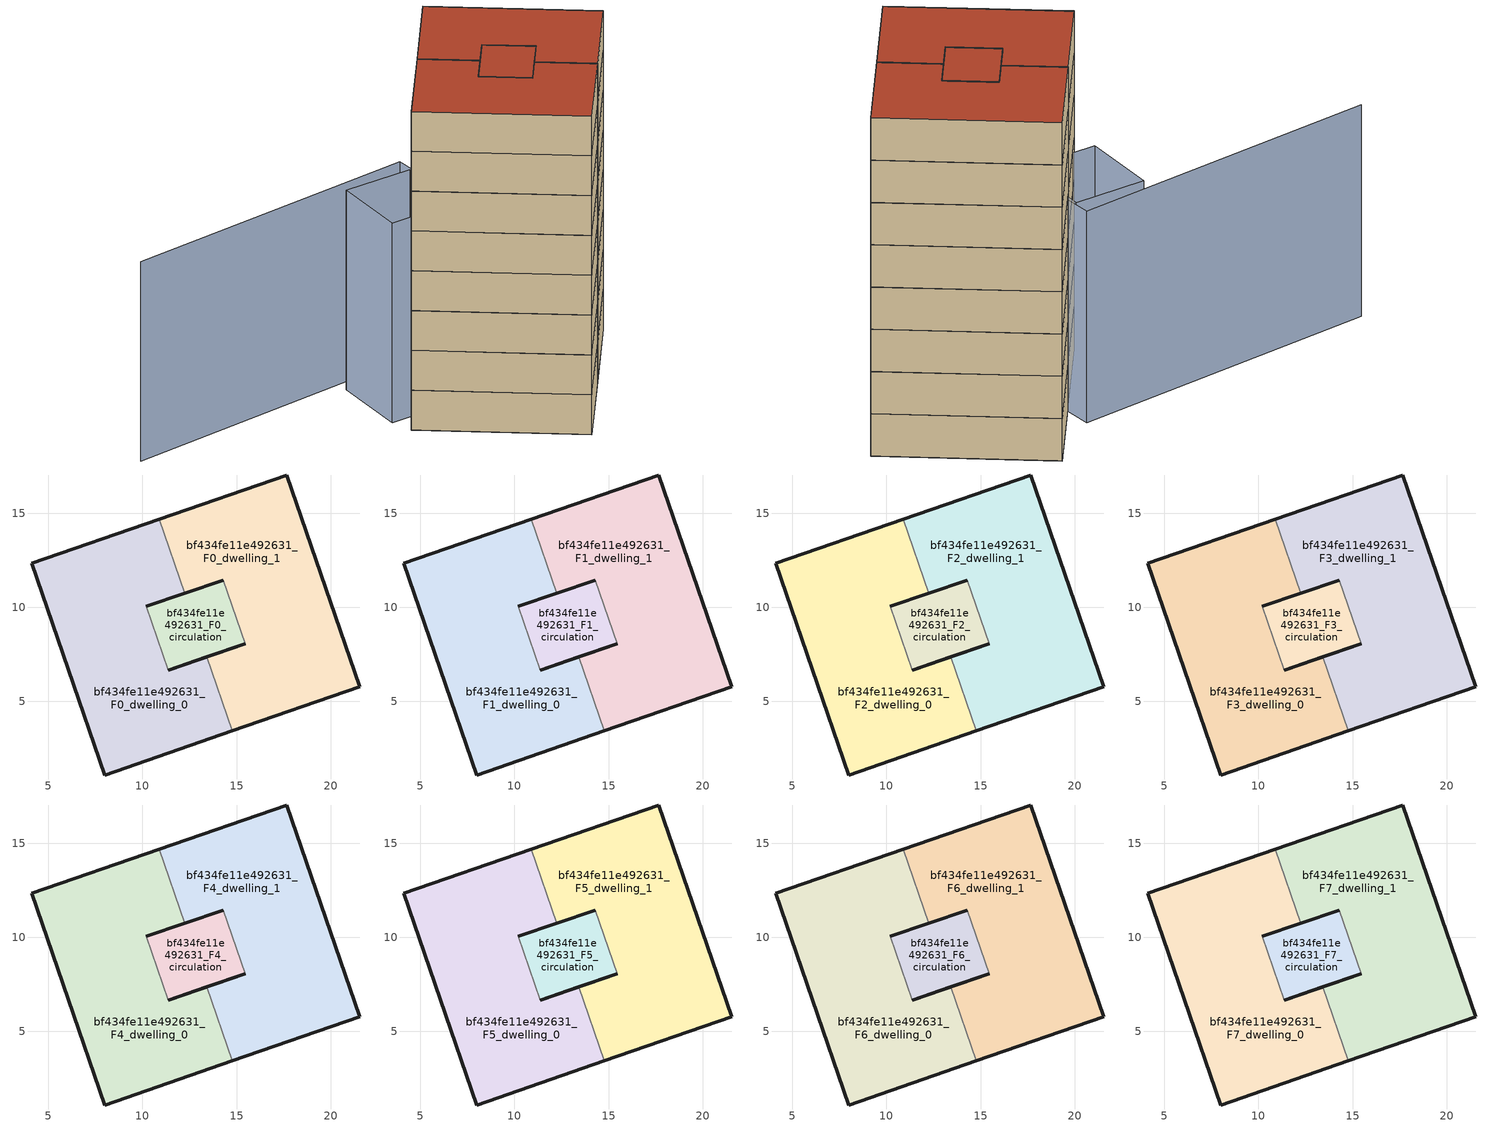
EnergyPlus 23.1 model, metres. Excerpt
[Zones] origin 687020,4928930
bf434fe11e492631_F0_dwelling_0
 floor ground (EU_floor_Construction): 14.78,3.43 13.42,7.37 11.38,6.67 10.21,10.05 12.25,10.75 10.89,14.69 4.11,12.34 8,1.09 z0
 wall outside (EU_wall_Construction): 12.25,10.75 10.21,10.05 / 11.38,6.67 13.42,7.37 / 14.78,3.43 8,1.09 4.11,12.34 10.89,14.69 z0:3
 wall to bf434fe11e492631_F0_dwelling_1 (EU_wall_Construction): 10.89,14.69 12.25,10.75 / 13.42,7.37 14.78,3.43 z0:3
 wall to bf434fe11e492631_F0_circulation (EU_wall_Construction): 10.21,10.05 11.38,6.67 z0:3
bf434fe11e492631_F0_dwelling_1
 floor ground (EU_floor_Construction): 21.56,5.78 17.67,17.03 10.89,14.69 12.25,10.75 14.28,11.45 15.45,8.08 13.42,7.37 14.78,3.43 z0
 wall outside (EU_wall_Construction): 13.42,7.37 15.45,8.08 / 14.28,11.45 12.25,10.75 / 10.89,14.69 17.67,17.03 21.56,5.78 14.78,3.43 z0:3
 wall to bf434fe11e492631_F0_circulation (EU_wall_Construction): 15.45,8.08 14.28,11.45 z0:3
bf434fe11e492631_F0_circulation
 floor ground (EU_floor_Construction): 15.45,8.08 14.28,11.45 10.21,10.05 11.38,6.67 z0
 wall outside (EU_wall_Construction): 10.21,10.05 14.28,11.45 / 15.45,8.08 11.38,6.67 z0:3
bf434fe11e492631_F1_dwelling_0
 floor to bf434fe11e492631_F0_dwelling_0 (EU_floor_Construction): 14.78,3.43 13.42,7.37 11.38,6.67 10.21,10.05 12.25,10.75 10.89,14.69 4.11,12.34 8,1.09 z3
 wall outside (EU_wall_Construction): 12.25,10.75 10.21,10.05 / 11.38,6.67 13.42,7.37 / 14.78,3.43 8,1.09 4.11,12.34 10.89,14.69 z3:6
 wall to bf434fe11e492631_F1_dwelling_1 (EU_wall_Construction): 10.89,14.69 12.25,10.75 / 13.42,7.37 14.78,3.43 z3:6
 wall to bf434fe11e492631_F1_circulation (EU_wall_Construction): 10.21,10.05 11.38,6.67 z3:6
bf434fe11e492631_F1_dwelling_1
 floor to bf434fe11e492631_F0_dwelling_1 (EU_floor_Construction): 21.56,5.78 17.67,17.03 10.89,14.69 12.25,10.75 14.28,11.45 15.45,8.08 13.42,7.37 14.78,3.43 z3
 wall outside (EU_wall_Construction): 13.42,7.37 15.45,8.08 / 14.28,11.45 12.25,10.75 / 10.89,14.69 17.67,17.03 21.56,5.78 14.78,3.43 z3:6
 wall to bf434fe11e492631_F1_circulation (EU_wall_Construction): 15.45,8.08 14.28,11.45 z3:6
bf434fe11e492631_F1_circulation
 floor to bf434fe11e492631_F0_circulation (EU_floor_Construction): 15.45,8.08 14.28,11.45 10.21,10.05 11.38,6.67 z3
 wall outside (EU_wall_Construction): 10.21,10.05 14.28,11.45 / 15.45,8.08 11.38,6.67 z3:6
bf434fe11e492631_F2_dwelling_0
 floor to bf434fe11e492631_F1_dwelling_0 (EU_floor_Construction): 14.78,3.43 13.42,7.37 11.38,6.67 10.21,10.05 12.25,10.75 10.89,14.69 4.11,12.34 8,1.09 z6
 wall outside (EU_wall_Construction): 12.25,10.75 10.21,10.05 / 11.38,6.67 13.42,7.37 / 14.78,3.43 8,1.09 4.11,12.34 10.89,14.69 z6:9
 wall to bf434fe11e492631_F2_dwelling_1 (EU_wall_Construction): 10.89,14.69 12.25,10.75 / 13.42,7.37 14.78,3.43 z6:9
 wall to bf434fe11e492631_F2_circulation (EU_wall_Construction): 10.21,10.05 11.38,6.67 z6:9
bf434fe11e492631_F2_dwelling_1
 floor to bf434fe11e492631_F1_dwelling_1 (EU_floor_Construction): 21.56,5.78 17.67,17.03 10.89,14.69 12.25,10.75 14.28,11.45 15.45,8.08 13.42,7.37 14.78,3.43 z6
 wall outside (EU_wall_Construction): 13.42,7.37 15.45,8.08 / 14.28,11.45 12.25,10.75 / 10.89,14.69 17.67,17.03 21.56,5.78 14.78,3.43 z6:9
 wall to bf434fe11e492631_F2_circulation (EU_wall_Construction): 15.45,8.08 14.28,11.45 z6:9
bf434fe11e492631_F2_circulation
 floor to bf434fe11e492631_F1_circulation (EU_floor_Construction): 15.45,8.08 14.28,11.45 10.21,10.05 11.38,6.67 z6
 wall outside (EU_wall_Construction): 10.21,10.05 14.28,11.45 / 15.45,8.08 11.38,6.67 z6:9
bf434fe11e492631_F3_dwelling_0
 floor to bf434fe11e492631_F2_dwelling_0 (EU_floor_Construction): 14.78,3.43 13.42,7.37 11.38,6.67 10.21,10.05 12.25,10.75 10.89,14.69 4.11,12.34 8,1.09 z9
 wall outside (EU_wall_Construction): 12.25,10.75 10.21,10.05 / 11.38,6.67 13.42,7.37 / 14.78,3.43 8,1.09 4.11,12.34 10.89,14.69 z9:12
 wall to bf434fe11e492631_F3_dwelling_1 (EU_wall_Construction): 10.89,14.69 12.25,10.75 / 13.42,7.37 14.78,3.43 z9:12
 wall to bf434fe11e492631_F3_circulation (EU_wall_Construction): 10.21,10.05 11.38,6.67 z9:12
bf434fe11e492631_F3_dwelling_1
 floor to bf434fe11e492631_F2_dwelling_1 (EU_floor_Construction): 21.56,5.78 17.67,17.03 10.89,14.69 12.25,10.75 14.28,11.45 15.45,8.08 13.42,7.37 14.78,3.43 z9
 wall outside (EU_wall_Construction): 13.42,7.37 15.45,8.08 / 14.28,11.45 12.25,10.75 / 10.89,14.69 17.67,17.03 21.56,5.78 14.78,3.43 z9:12
 wall to bf434fe11e492631_F3_circulation (EU_wall_Construction): 15.45,8.08 14.28,11.45 z9:12
bf434fe11e492631_F3_circulation
 floor to bf434fe11e492631_F2_circulation (EU_floor_Construction): 15.45,8.08 14.28,11.45 10.21,10.05 11.38,6.67 z9
 wall outside (EU_wall_Construction): 10.21,10.05 14.28,11.45 / 15.45,8.08 11.38,6.67 z9:12
bf434fe11e492631_F4_dwelling_0
 floor to bf434fe11e492631_F3_dwelling_0 (EU_floor_Construction): 14.78,3.43 13.42,7.37 11.38,6.67 10.21,10.05 12.25,10.75 10.89,14.69 4.11,12.34 8,1.09 z12
 wall outside (EU_wall_Construction): 12.25,10.75 10.21,10.05 / 11.38,6.67 13.42,7.37 / 14.78,3.43 8,1.09 4.11,12.34 10.89,14.69 z12:15
 wall to bf434fe11e492631_F4_dwelling_1 (EU_wall_Construction): 10.89,14.69 12.25,10.75 / 13.42,7.37 14.78,3.43 z12:15
 wall to bf434fe11e492631_F4_circulation (EU_wall_Construction): 10.21,10.05 11.38,6.67 z12:15
bf434fe11e492631_F4_dwelling_1
 floor to bf434fe11e492631_F3_dwelling_1 (EU_floor_Construction): 21.56,5.78 17.67,17.03 10.89,14.69 12.25,10.75 14.28,11.45 15.45,8.08 13.42,7.37 14.78,3.43 z12
 wall outside (EU_wall_Construction): 13.42,7.37 15.45,8.08 / 14.28,11.45 12.25,10.75 / 10.89,14.69 17.67,17.03 21.56,5.78 14.78,3.43 z12:15
 wall to bf434fe11e492631_F4_circulation (EU_wall_Construction): 15.45,8.08 14.28,11.45 z12:15
bf434fe11e492631_F4_circulation
 floor to bf434fe11e492631_F3_circulation (EU_floor_Construction): 15.45,8.08 14.28,11.45 10.21,10.05 11.38,6.67 z12
 wall outside (EU_wall_Construction): 10.21,10.05 14.28,11.45 / 15.45,8.08 11.38,6.67 z12:15
bf434fe11e492631_F5_dwelling_0
 floor to bf434fe11e492631_F4_dwelling_0 (EU_floor_Construction): 14.78,3.43 13.42,7.37 11.38,6.67 10.21,10.05 12.25,10.75 10.89,14.69 4.11,12.34 8,1.09 z15
 wall outside (EU_wall_Construction): 12.25,10.75 10.21,10.05 / 11.38,6.67 13.42,7.37 / 14.78,3.43 8,1.09 4.11,12.34 10.89,14.69 z15:18
 wall to bf434fe11e492631_F5_dwelling_1 (EU_wall_Construction): 10.89,14.69 12.25,10.75 / 13.42,7.37 14.78,3.43 z15:18
 wall to bf434fe11e492631_F5_circulation (EU_wall_Construction): 10.21,10.05 11.38,6.67 z15:18
bf434fe11e492631_F5_dwelling_1
 floor to bf434fe11e492631_F4_dwelling_1 (EU_floor_Construction): 21.56,5.78 17.67,17.03 10.89,14.69 12.25,10.75 14.28,11.45 15.45,8.08 13.42,7.37 14.78,3.43 z15
 wall outside (EU_wall_Construction): 13.42,7.37 15.45,8.08 / 14.28,11.45 12.25,10.75 / 10.89,14.69 17.67,17.03 21.56,5.78 14.78,3.43 z15:18
 wall to bf434fe11e492631_F5_circulation (EU_wall_Construction): 15.45,8.08 14.28,11.45 z15:18
bf434fe11e492631_F5_circulation
 floor to bf434fe11e492631_F4_circulation (EU_floor_Construction): 15.45,8.08 14.28,11.45 10.21,10.05 11.38,6.67 z15
 wall outside (EU_wall_Construction): 10.21,10.05 14.28,11.45 / 15.45,8.08 11.38,6.67 z15:18
bf434fe11e492631_F6_dwelling_0
 floor to bf434fe11e492631_F5_dwelling_0 (EU_floor_Construction): 14.78,3.43 13.42,7.37 11.38,6.67 10.21,10.05 12.25,10.75 10.89,14.69 4.11,12.34 8,1.09 z18
 wall outside (EU_wall_Construction): 12.25,10.75 10.21,10.05 / 11.38,6.67 13.42,7.37 / 14.78,3.43 8,1.09 4.11,12.34 10.89,14.69 z18:21
 wall to bf434fe11e492631_F6_dwelling_1 (EU_wall_Construction): 10.89,14.69 12.25,10.75 / 13.42,7.37 14.78,3.43 z18:21
 wall to bf434fe11e492631_F6_circulation (EU_wall_Construction): 10.21,10.05 11.38,6.67 z18:21
bf434fe11e492631_F6_dwelling_1
 floor to bf434fe11e492631_F5_dwelling_1 (EU_floor_Construction): 21.56,5.78 17.67,17.03 10.89,14.69 12.25,10.75 14.28,11.45 15.45,8.08 13.42,7.37 14.78,3.43 z18
 wall outside (EU_wall_Construction): 13.42,7.37 15.45,8.08 / 14.28,11.45 12.25,10.75 / 10.89,14.69 17.67,17.03 21.56,5.78 14.78,3.43 z18:21
 wall to bf434fe11e492631_F6_circulation (EU_wall_Construction): 15.45,8.08 14.28,11.45 z18:21
bf434fe11e492631_F6_circulation
 floor to bf434fe11e492631_F5_circulation (EU_floor_Construction): 15.45,8.08 14.28,11.45 10.21,10.05 11.38,6.67 z18
 wall outside (EU_wall_Construction): 10.21,10.05 14.28,11.45 / 15.45,8.08 11.38,6.67 z18:21
bf434fe11e492631_F7_dwelling_0
 floor to bf434fe11e492631_F6_dwelling_0 (EU_floor_Construction): 14.78,3.43 13.42,7.37 11.38,6.67 10.21,10.05 12.25,10.75 10.89,14.69 4.11,12.34 8,1.09 z21
 wall outside (EU_wall_Construction): 12.25,10.75 10.21,10.05 / 11.38,6.67 13.42,7.37 / 14.78,3.43 8,1.09 4.11,12.34 10.89,14.69 z21:24
 wall to bf434fe11e492631_F7_dwelling_1 (EU_wall_Construction): 10.89,14.69 12.25,10.75 / 13.42,7.37 14.78,3.43 z21:24
 wall to bf434fe11e492631_F7_circulation (EU_wall_Construction): 10.21,10.05 11.38,6.67 z21:24
 roof outside (EU_roof_Construction): 10.89,14.69 12.25,10.75 10.21,10.05 11.38,6.67 13.42,7.37 14.78,3.43 8,1.09 4.11,12.34 z24
bf434fe11e492631_F7_dwelling_1
 floor to bf434fe11e492631_F6_dwelling_1 (EU_floor_Construction): 21.56,5.78 17.67,17.03 10.89,14.69 12.25,10.75 14.28,11.45 15.45,8.08 13.42,7.37 14.78,3.43 z21
 wall outside (EU_wall_Construction): 13.42,7.37 15.45,8.08 / 14.28,11.45 12.25,10.75 / 10.89,14.69 17.67,17.03 21.56,5.78 14.78,3.43 z21:24
 wall to bf434fe11e492631_F7_circulation (EU_wall_Construction): 15.45,8.08 14.28,11.45 z21:24
 roof outside (EU_roof_Construction): 17.67,17.03 21.56,5.78 14.78,3.43 13.42,7.37 15.45,8.08 14.28,11.45 12.25,10.75 10.89,14.69 z24
bf434fe11e492631_F7_circulation
 floor to bf434fe11e492631_F6_circulation (EU_floor_Construction): 15.45,8.08 14.28,11.45 10.21,10.05 11.38,6.67 z21
 wall outside (EU_wall_Construction): 10.21,10.05 14.28,11.45 / 15.45,8.08 11.38,6.67 z21:24
 roof outside (EU_roof_Construction): 14.28,11.45 15.45,8.08 11.38,6.67 10.21,10.05 z24
shading: -6.48,27.29 12.55,16.59 / 12.55,16.59 9.64,11.42 / 11.8,15.59 8.8,11.09 / 8.8,11.09 4.59,13.9 / 4.59,13.9 7.59,18.4 / 7.59,18.4 11.8,15.59 z0:15
[Building]
EU S2 Campaign: North Axis=0; Terrain=City; Solar Distribution=FullExterior
[Site:Location]
Bologna: Latitude=44.5; Longitude=11.25; Time Zone=1; Elevation=37
[SizingPeriod:WeatherFileDays]
AnnualSizingPeriod: Begin Month=1; Begin Day of Month=1; End Month=12; End Day of Month=31; Day of Week for Start Day=Monday; Use Weather File Daylight Saving Period=No; Use Weather File Rain and Snow Indicators=No
[MATERIAL]
EU_InternalMass_Material: Roughness=MediumRough; Thickness=0.1; Conductivity=1; Density=1800; Specific Heat=900; Thermal Absorptance=0.9; Solar Absorptance=0.7; Visible Absorptance=0.7
[MATERIAL:NOMASS] Roughness=MediumRough; Thermal Absorptance=0.9; Solar Absorptance=0.7; Visible Absorptance=0.7
Name | Thermal Resistance
EU_wall_NoMass | 0.905828
EU_roof_NoMass | 0.37593
EU_floor_NoMass | 0.67114
[CONSTRUCTION]
EU_wall_Construction: EU_wall_NoMass
EU_roof_Construction: EU_roof_NoMass
EU_floor_Construction: EU_floor_NoMass
EU_InternalMass_Construction: EU_InternalMass_Material
[ZONE] Type=1; Multiplier=1; Ceiling Height=autocalculate; Floor Area=autocalculate; Part of Total Floor Area=Yes
Name | Volume
bf434fe11e492631_F0_dwelling_0 | 233.111
bf434fe11e492631_F1_dwelling_0; bf434fe11e492631_F2_dwelling_0; bf434fe11e492631_F3_dwelling_0; bf434fe11e492631_F4_dwelling_0; bf434fe11e492631_F5_dwelling_0; bf434fe11e492631_F6_dwelling_0; bf434fe11e492631_F7_dwelling_0 | 233.109
bf434fe11e492631_F0_dwelling_1 | 233.122
bf434fe11e492631_F1_dwelling_1; bf434fe11e492631_F2_dwelling_1; bf434fe11e492631_F3_dwelling_1; bf434fe11e492631_F4_dwelling_1; bf434fe11e492631_F5_dwelling_1; bf434fe11e492631_F6_dwelling_1; bf434fe11e492631_F7_dwelling_1 | 233.123
bf434fe11e492631_F0_circulation; bf434fe11e492631_F1_circulation; bf434fe11e492631_F2_circulation; bf434fe11e492631_F3_circulation; bf434fe11e492631_F4_circulation; bf434fe11e492631_F5_circulation; bf434fe11e492631_F6_circulation; bf434fe11e492631_F7_circulation | 46.1089
[INTERNALMASS] Construction=EU_InternalMass_Construction; Surface Area=77.7062
Name | Zone or ZoneList
bf434fe11e492631_F0_dwelling_0_EU_InternalMass | bf434fe11e492631_F0_dwelling_0
bf434fe11e492631_F0_dwelling_1_EU_InternalMass | bf434fe11e492631_F0_dwelling_1
bf434fe11e492631_F1_dwelling_0_EU_InternalMass | bf434fe11e492631_F1_dwelling_0
bf434fe11e492631_F1_dwelling_1_EU_InternalMass | bf434fe11e492631_F1_dwelling_1
bf434fe11e492631_F2_dwelling_0_EU_InternalMass | bf434fe11e492631_F2_dwelling_0
bf434fe11e492631_F2_dwelling_1_EU_InternalMass | bf434fe11e492631_F2_dwelling_1
bf434fe11e492631_F3_dwelling_0_EU_InternalMass | bf434fe11e492631_F3_dwelling_0
bf434fe11e492631_F3_dwelling_1_EU_InternalMass | bf434fe11e492631_F3_dwelling_1
bf434fe11e492631_F4_dwelling_0_EU_InternalMass | bf434fe11e492631_F4_dwelling_0
bf434fe11e492631_F4_dwelling_1_EU_InternalMass | bf434fe11e492631_F4_dwelling_1
bf434fe11e492631_F5_dwelling_0_EU_InternalMass | bf434fe11e492631_F5_dwelling_0
bf434fe11e492631_F5_dwelling_1_EU_InternalMass | bf434fe11e492631_F5_dwelling_1
bf434fe11e492631_F6_dwelling_0_EU_InternalMass | bf434fe11e492631_F6_dwelling_0
bf434fe11e492631_F6_dwelling_1_EU_InternalMass | bf434fe11e492631_F6_dwelling_1
bf434fe11e492631_F7_dwelling_0_EU_InternalMass | bf434fe11e492631_F7_dwelling_0
bf434fe11e492631_F7_dwelling_1_EU_InternalMass | bf434fe11e492631_F7_dwelling_1
[OTHEREQUIPMENT] Fuel Type=Electricity; Design Level Calculation Method=Watts/Area; Power per Zone Floor Area=1; Fraction Latent=0; Fraction Radiant=0; Fraction Lost=0; Carbon Dioxide Generation Rate=0; EndUse Subcategory=EU_Step8_InternalGains
Name | Zone or ZoneList or Space or SpaceList | Schedule
EU_Step8_InternalGain_bf434fe11e492631_F0_dwelling_0_f000 | bf434fe11e492631_F0_dwelling_0 | EU_Step8_GainSchedule_bf434fe11e492631_F0_dwelling_0_f000
EU_Step8_InternalGain_bf434fe11e492631_F0_dwelling_1_f000 | bf434fe11e492631_F0_dwelling_1 | EU_Step8_GainSchedule_bf434fe11e492631_F0_dwelling_1_f000
EU_Step8_InternalGain_bf434fe11e492631_F1_dwelling_0_f000 | bf434fe11e492631_F1_dwelling_0 | EU_Step8_GainSchedule_bf434fe11e492631_F1_dwelling_0_f000
EU_Step8_InternalGain_bf434fe11e492631_F1_dwelling_1_f000 | bf434fe11e492631_F1_dwelling_1 | EU_Step8_GainSchedule_bf434fe11e492631_F1_dwelling_1_f000
EU_Step8_InternalGain_bf434fe11e492631_F2_dwelling_0_f000 | bf434fe11e492631_F2_dwelling_0 | EU_Step8_GainSchedule_bf434fe11e492631_F2_dwelling_0_f000
EU_Step8_InternalGain_bf434fe11e492631_F2_dwelling_1_f000 | bf434fe11e492631_F2_dwelling_1 | EU_Step8_GainSchedule_bf434fe11e492631_F2_dwelling_1_f000
EU_Step8_InternalGain_bf434fe11e492631_F3_dwelling_0_f000 | bf434fe11e492631_F3_dwelling_0 | EU_Step8_GainSchedule_bf434fe11e492631_F3_dwelling_0_f000
EU_Step8_InternalGain_bf434fe11e492631_F3_dwelling_1_f000 | bf434fe11e492631_F3_dwelling_1 | EU_Step8_GainSchedule_bf434fe11e492631_F3_dwelling_1_f000
EU_Step8_InternalGain_bf434fe11e492631_F4_dwelling_0_f000 | bf434fe11e492631_F4_dwelling_0 | EU_Step8_GainSchedule_bf434fe11e492631_F4_dwelling_0_f000
EU_Step8_InternalGain_bf434fe11e492631_F4_dwelling_1_f000 | bf434fe11e492631_F4_dwelling_1 | EU_Step8_GainSchedule_bf434fe11e492631_F4_dwelling_1_f000
EU_Step8_InternalGain_bf434fe11e492631_F5_dwelling_0_f000 | bf434fe11e492631_F5_dwelling_0 | EU_Step8_GainSchedule_bf434fe11e492631_F5_dwelling_0_f000
EU_Step8_InternalGain_bf434fe11e492631_F5_dwelling_1_f000 | bf434fe11e492631_F5_dwelling_1 | EU_Step8_GainSchedule_bf434fe11e492631_F5_dwelling_1_f000
EU_Step8_InternalGain_bf434fe11e492631_F6_dwelling_0_f000 | bf434fe11e492631_F6_dwelling_0 | EU_Step8_GainSchedule_bf434fe11e492631_F6_dwelling_0_f000
EU_Step8_InternalGain_bf434fe11e492631_F6_dwelling_1_f000 | bf434fe11e492631_F6_dwelling_1 | EU_Step8_GainSchedule_bf434fe11e492631_F6_dwelling_1_f000
EU_Step8_InternalGain_bf434fe11e492631_F7_dwelling_0_f000 | bf434fe11e492631_F7_dwelling_0 | EU_Step8_GainSchedule_bf434fe11e492631_F7_dwelling_0_f000
EU_Step8_InternalGain_bf434fe11e492631_F7_dwelling_1_f000 | bf434fe11e492631_F7_dwelling_1 | EU_Step8_GainSchedule_bf434fe11e492631_F7_dwelling_1_f000
[ZONEINFILTRATION:DESIGNFLOWRATE] Schedule=EU_AlwaysOn; Design Flow Rate Calculation Method=Flow/Area; Flow Rate per Floor Area=0.0005; Constant Term Coefficient=1; Temperature Term Coefficient=0; Velocity Term Coefficient=0; Velocity Squared Term Coefficient=0
Name | Zone or ZoneList or Space or SpaceList
EU_Circulation_Infiltration_bf434fe11e492631_F0_circulation | bf434fe11e492631_F0_circulation
EU_Circulation_Infiltration_bf434fe11e492631_F1_circulation | bf434fe11e492631_F1_circulation
EU_Circulation_Infiltration_bf434fe11e492631_F2_circulation | bf434fe11e492631_F2_circulation
EU_Circulation_Infiltration_bf434fe11e492631_F3_circulation | bf434fe11e492631_F3_circulation
EU_Circulation_Infiltration_bf434fe11e492631_F4_circulation | bf434fe11e492631_F4_circulation
EU_Circulation_Infiltration_bf434fe11e492631_F5_circulation | bf434fe11e492631_F5_circulation
EU_Circulation_Infiltration_bf434fe11e492631_F6_circulation | bf434fe11e492631_F6_circulation
EU_Circulation_Infiltration_bf434fe11e492631_F7_circulation | bf434fe11e492631_F7_circulation
[ZONEVENTILATION:DESIGNFLOWRATE] Schedule=EU_AlwaysOn; Design Flow Rate Calculation Method=AirChanges/Hour; Air Changes per Hour=0.73129; Ventilation Type=Natural; Fan Pressure Rise=0; Fan Total Efficiency=1; Constant Term Coefficient=1; Temperature Term Coefficient=0; Velocity Term Coefficient=0; Velocity Squared Term Coefficient=0; Minimum Indoor Temperature=-100; Maximum Indoor Temperature=100; Delta Temperature=-100; Minimum Outdoor Temperature=-100; Maximum Outdoor Temperature=100; Maximum Wind Speed=40
Name | Zone or ZoneList or Space or SpaceList
EU_ConstantAir_bf434fe11e492631_F0_dwelling_0 | bf434fe11e492631_F0_dwelling_0
EU_ConstantAir_bf434fe11e492631_F0_dwelling_1 | bf434fe11e492631_F0_dwelling_1
EU_ConstantAir_bf434fe11e492631_F1_dwelling_0 | bf434fe11e492631_F1_dwelling_0
EU_ConstantAir_bf434fe11e492631_F1_dwelling_1 | bf434fe11e492631_F1_dwelling_1
EU_ConstantAir_bf434fe11e492631_F2_dwelling_0 | bf434fe11e492631_F2_dwelling_0
EU_ConstantAir_bf434fe11e492631_F2_dwelling_1 | bf434fe11e492631_F2_dwelling_1
EU_ConstantAir_bf434fe11e492631_F3_dwelling_0 | bf434fe11e492631_F3_dwelling_0
EU_ConstantAir_bf434fe11e492631_F3_dwelling_1 | bf434fe11e492631_F3_dwelling_1
EU_ConstantAir_bf434fe11e492631_F4_dwelling_0 | bf434fe11e492631_F4_dwelling_0
EU_ConstantAir_bf434fe11e492631_F4_dwelling_1 | bf434fe11e492631_F4_dwelling_1
EU_ConstantAir_bf434fe11e492631_F5_dwelling_0 | bf434fe11e492631_F5_dwelling_0
EU_ConstantAir_bf434fe11e492631_F5_dwelling_1 | bf434fe11e492631_F5_dwelling_1
EU_ConstantAir_bf434fe11e492631_F6_dwelling_0 | bf434fe11e492631_F6_dwelling_0
EU_ConstantAir_bf434fe11e492631_F6_dwelling_1 | bf434fe11e492631_F6_dwelling_1
EU_ConstantAir_bf434fe11e492631_F7_dwelling_0 | bf434fe11e492631_F7_dwelling_0
EU_ConstantAir_bf434fe11e492631_F7_dwelling_1 | bf434fe11e492631_F7_dwelling_1
[HVACTEMPLATE:THERMOSTAT] Constant Heating Setpoint=20; Constant Cooling Setpoint=50
EU_HeatOnly_bf434fe11e492631_F0_dwelling_0; EU_HeatOnly_bf434fe11e492631_F0_dwelling_1; EU_HeatOnly_bf434fe11e492631_F1_dwelling_0; EU_HeatOnly_bf434fe11e492631_F1_dwelling_1; EU_HeatOnly_bf434fe11e492631_F2_dwelling_0; EU_HeatOnly_bf434fe11e492631_F2_dwelling_1; EU_HeatOnly_bf434fe11e492631_F3_dwelling_0; EU_HeatOnly_bf434fe11e492631_F3_dwelling_1; EU_HeatOnly_bf434fe11e492631_F4_dwelling_0; EU_HeatOnly_bf434fe11e492631_F4_dwelling_1; EU_HeatOnly_bf434fe11e492631_F5_dwelling_0; EU_HeatOnly_bf434fe11e492631_F5_dwelling_1; EU_HeatOnly_bf434fe11e492631_F6_dwelling_0; EU_HeatOnly_bf434fe11e492631_F6_dwelling_1; EU_HeatOnly_bf434fe11e492631_F7_dwelling_0; EU_HeatOnly_bf434fe11e492631_F7_dwelling_1
[HVACTEMPLATE:ZONE:IDEALLOADSAIRSYSTEM] System Availability Schedule=EU_AlwaysOn; Maximum Heating Supply Air Temperature=50; Minimum Cooling Supply Air Temperature=13; Maximum Heating Supply Air Humidity Ratio=0.0156; Minimum Cooling Supply Air Humidity Ratio=0.0077; Heating Limit=NoLimit; Cooling Limit=NoLimit; Heating Availability Schedule=EU_AlwaysOn; Cooling Availability Schedule=EU_CoolingOff; Dehumidification Control Type=ConstantSensibleHeatRatio; Cooling Sensible Heat Ratio=0.7; Dehumidification Setpoint=60; Humidification Control Type=None; Humidification Setpoint=30; Outdoor Air Method=None; Outdoor Air Flow Rate per Person=0.00944; Outdoor Air Flow Rate per Zone Floor Area=0; Outdoor Air Flow Rate per Zone=0; Demand Controlled Ventilation Type=None; Outdoor Air Economizer Type=NoEconomizer; Heat Recovery Type=None; Sensible Heat Recovery Effectiveness=0.7; Latent Heat Recovery Effectiveness=0.65
Name | Template Thermostat
bf434fe11e492631_F0_dwelling_0 | EU_HeatOnly_bf434fe11e492631_F0_dwelling_0
bf434fe11e492631_F0_dwelling_1 | EU_HeatOnly_bf434fe11e492631_F0_dwelling_1
bf434fe11e492631_F1_dwelling_0 | EU_HeatOnly_bf434fe11e492631_F1_dwelling_0
bf434fe11e492631_F1_dwelling_1 | EU_HeatOnly_bf434fe11e492631_F1_dwelling_1
bf434fe11e492631_F2_dwelling_0 | EU_HeatOnly_bf434fe11e492631_F2_dwelling_0
bf434fe11e492631_F2_dwelling_1 | EU_HeatOnly_bf434fe11e492631_F2_dwelling_1
bf434fe11e492631_F3_dwelling_0 | EU_HeatOnly_bf434fe11e492631_F3_dwelling_0
bf434fe11e492631_F3_dwelling_1 | EU_HeatOnly_bf434fe11e492631_F3_dwelling_1
bf434fe11e492631_F4_dwelling_0 | EU_HeatOnly_bf434fe11e492631_F4_dwelling_0
bf434fe11e492631_F4_dwelling_1 | EU_HeatOnly_bf434fe11e492631_F4_dwelling_1
bf434fe11e492631_F5_dwelling_0 | EU_HeatOnly_bf434fe11e492631_F5_dwelling_0
bf434fe11e492631_F5_dwelling_1 | EU_HeatOnly_bf434fe11e492631_F5_dwelling_1
bf434fe11e492631_F6_dwelling_0 | EU_HeatOnly_bf434fe11e492631_F6_dwelling_0
bf434fe11e492631_F6_dwelling_1 | EU_HeatOnly_bf434fe11e492631_F6_dwelling_1
bf434fe11e492631_F7_dwelling_0 | EU_HeatOnly_bf434fe11e492631_F7_dwelling_0
bf434fe11e492631_F7_dwelling_1 | EU_HeatOnly_bf434fe11e492631_F7_dwelling_1
[SIZING:ZONE] Zone Cooling Design Supply Air Temperature Input Method=SupplyAirTemperature; Zone Cooling Design Supply Air Temperature=13; Zone Heating Design Supply Air Temperature Input Method=SupplyAirTemperature; Zone Heating Design Supply Air Temperature=50; Zone Cooling Design Supply Air Humidity Ratio=0.008; Zone Heating Design Supply Air Humidity Ratio=0.008; Cooling Design Air Flow Method=DesignDay; Cooling Design Air Flow Rate=0; Cooling Minimum Air Flow per Zone Floor Area=0.000762; Cooling Minimum Air Flow=0; Cooling Minimum Air Flow Fraction=0.2; Heating Design Air Flow Method=DesignDay; Heating Design Air Flow Rate=0; Heating Maximum Air Flow per Zone Floor Area=0.002032; Heating Maximum Air Flow=0.141576; Heating Maximum Air Flow Fraction=0.3; Account for Dedicated Outdoor Air System=No; Dedicated Outdoor Air System Control Strategy=NeutralSupplyAir; Dedicated Outdoor Air Low Setpoint Temperature for Design=autosize; Dedicated Outdoor Air High Setpoint Temperature for Design=autosize; Zone Load Sizing Method=Sensible Load Only No Latent Load; Zone Latent Cooling Design Supply Air Humidity Ratio Input Method=HumidityRatioDifference; Zone Cooling Design Supply Air Humidity Ratio Difference=0.005; Zone Latent Heating Design Supply Air Humidity Ratio Input Method=HumidityRatioDifference; Zone Humidification Design Supply Air Humidity Ratio Difference=0.005
bf434fe11e492631_F0_dwelling_0; bf434fe11e492631_F0_dwelling_1; bf434fe11e492631_F1_dwelling_0; bf434fe11e492631_F1_dwelling_1; bf434fe11e492631_F2_dwelling_0; bf434fe11e492631_F2_dwelling_1; bf434fe11e492631_F3_dwelling_0; bf434fe11e492631_F3_dwelling_1; bf434fe11e492631_F4_dwelling_0; bf434fe11e492631_F4_dwelling_1; bf434fe11e492631_F5_dwelling_0; bf434fe11e492631_F5_dwelling_1; bf434fe11e492631_F6_dwelling_0; bf434fe11e492631_F6_dwelling_1; bf434fe11e492631_F7_dwelling_0; bf434fe11e492631_F7_dwelling_1
[SCHEDULE:CONSTANT]
Name | Hourly Value
EU_AlwaysOn | 1
EU_CoolingOff | 0
[SCHEDULE:FILE] Column Number=1; Rows to Skip at Top=0; Number of Hours of Data=8760; Column Separator=Comma; Interpolate to Timestep=No; Minutes per Item=60; Adjust Schedule for Daylight Savings=Yes
Name | File
EU_Step8_GainSchedule_bf434fe11e492631_F0_dwelling_0_f000 | ../../schedules/bf434fe11e492631/bf434fe11e492631_F0_dwelling_0_f000_gain.csv
EU_Step8_GainSchedule_bf434fe11e492631_F0_dwelling_1_f000 | ../../schedules/bf434fe11e492631/bf434fe11e492631_F0_dwelling_1_f000_gain.csv
EU_Step8_GainSchedule_bf434fe11e492631_F1_dwelling_0_f000 | ../../schedules/bf434fe11e492631/bf434fe11e492631_F1_dwelling_0_f000_gain.csv
EU_Step8_GainSchedule_bf434fe11e492631_F1_dwelling_1_f000 | ../../schedules/bf434fe11e492631/bf434fe11e492631_F1_dwelling_1_f000_gain.csv
EU_Step8_GainSchedule_bf434fe11e492631_F2_dwelling_0_f000 | ../../schedules/bf434fe11e492631/bf434fe11e492631_F2_dwelling_0_f000_gain.csv
EU_Step8_GainSchedule_bf434fe11e492631_F2_dwelling_1_f000 | ../../schedules/bf434fe11e492631/bf434fe11e492631_F2_dwelling_1_f000_gain.csv
EU_Step8_GainSchedule_bf434fe11e492631_F3_dwelling_0_f000 | ../../schedules/bf434fe11e492631/bf434fe11e492631_F3_dwelling_0_f000_gain.csv
EU_Step8_GainSchedule_bf434fe11e492631_F3_dwelling_1_f000 | ../../schedules/bf434fe11e492631/bf434fe11e492631_F3_dwelling_1_f000_gain.csv
EU_Step8_GainSchedule_bf434fe11e492631_F4_dwelling_0_f000 | ../../schedules/bf434fe11e492631/bf434fe11e492631_F4_dwelling_0_f000_gain.csv
EU_Step8_GainSchedule_bf434fe11e492631_F4_dwelling_1_f000 | ../../schedules/bf434fe11e492631/bf434fe11e492631_F4_dwelling_1_f000_gain.csv
EU_Step8_GainSchedule_bf434fe11e492631_F5_dwelling_0_f000 | ../../schedules/bf434fe11e492631/bf434fe11e492631_F5_dwelling_0_f000_gain.csv
EU_Step8_GainSchedule_bf434fe11e492631_F5_dwelling_1_f000 | ../../schedules/bf434fe11e492631/bf434fe11e492631_F5_dwelling_1_f000_gain.csv
EU_Step8_GainSchedule_bf434fe11e492631_F6_dwelling_0_f000 | ../../schedules/bf434fe11e492631/bf434fe11e492631_F6_dwelling_0_f000_gain.csv
EU_Step8_GainSchedule_bf434fe11e492631_F6_dwelling_1_f000 | ../../schedules/bf434fe11e492631/bf434fe11e492631_F6_dwelling_1_f000_gain.csv
EU_Step8_GainSchedule_bf434fe11e492631_F7_dwelling_0_f000 | ../../schedules/bf434fe11e492631/bf434fe11e492631_F7_dwelling_0_f000_gain.csv
EU_Step8_GainSchedule_bf434fe11e492631_F7_dwelling_1_f000 | ../../schedules/bf434fe11e492631/bf434fe11e492631_F7_dwelling_1_f000_gain.csv
